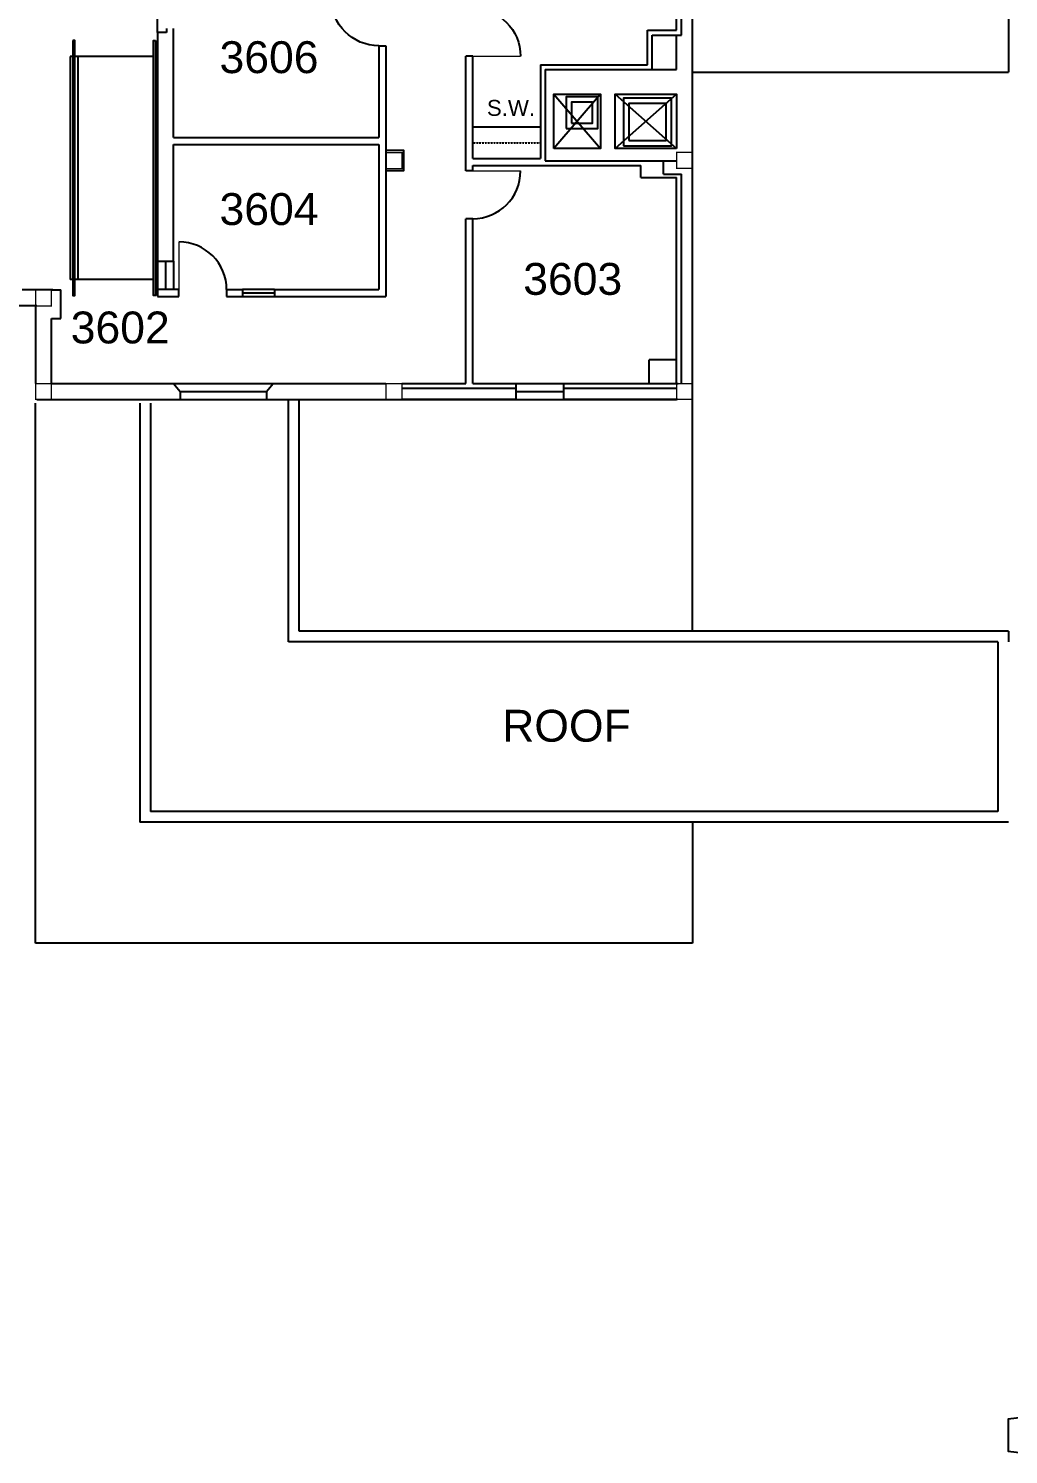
# Model space of a CAD drawing. Extents: x -3175 to 3292, y 161 to 2891.
# Drawn here: x -470 to 268, y 452 to 1526 of the extents above; entities that cross this region are included whole.
import ezdxf
from ezdxf.enums import TextEntityAlignment as Align

# ---------------------------------------------------------------- set-up
doc = ezdxf.new("R2010")
doc.units = 0
doc.header["$MEASUREMENT"] = 0
doc.linetypes.add('HIDDEN2', pattern=[0.1875, 0.125, -0.0625])
doc.layers.get('0').update_dxf_attribs({"linetype": 'CONTINUOUS'})
for name, color, linetype in [('A-ANNO-ROOM', 4, 'CONTINUOUS'), ('A-ANNO-TEXT', 4, 'CONTINUOUS'), ('A-COLS', 5, 'CONTINUOUS'), ('A-DOOR', 2, 'CONTINUOUS'), ('A-FLOR-CASE', 3, 'CONTINUOUS'), ('A-FLOR-CASE-UPPR', 3, 'HIDDEN2'), ('A-FLOR-RAMP', 2, 'CONTINUOUS'), ('A-FLOR-STRS', 2, 'CONTINUOUS'), ('A-GLAZ', 2, 'CONTINUOUS'), ('A-GLAZ-SILL', 1, 'CONTINUOUS'), ('A-ROOF-LEVL-FINE', 1, 'CONTINUOUS'), ('A-ROOF-LEVL-MED', 3, 'CONTINUOUS'), ('A-ROOF-LEVL-THICK', 5, 'CONTINUOUS'), ('A-WALL-FULL', 6, 'CONTINUOUS')]:
    doc.layers.add(name, color=color, linetype=linetype)
doc.styles.add('ARIAL', font='arial.ttf')

# ---------------------------------------------------------------- blocks, each defined once
blk = doc.blocks.new('0242-base-3fl$0$DOOR-N-3-0')
at = {"const_width": 1}
blk.add_lwpolyline([(0, 0), (0, -36)], dxfattribs=at)
blk.add_arc((0, 0), 36, 180, 270)

msp = doc.modelspace()

# ---------------------------------------------------------------- linework, layer by layer
at = {"layer": 'A-COLS', "const_width": 1}
for points in [[(-188.5, 1420.9), (-188.5, 1432.9), (-200.5, 1432.9), (-200.5, 1420.9)], [(30.5, 1421.1), (30.5, 1433.1), (18.5, 1433.1), (18.5, 1421.1)], [(-452.5, 1317.5), (-452.5, 1329.5), (-464.5, 1329.5), (-464.5, 1317.5)], [(-452.5, 1247), (-452.5, 1259), (-464.5, 1259), (-464.5, 1247)], [(-188.5, 1247), (-188.5, 1259), (-200.5, 1259), (-200.5, 1247)], [(30.5, 1247), (30.5, 1259), (18.5, 1259), (18.5, 1247)]]:
    msp.add_lwpolyline(points, close=True, dxfattribs=at)
at = {"layer": 'A-FLOR-CASE'}
msp.add_line((-135.1, 1452.4), (-84.1, 1452.4), dxfattribs=at)
at = {"layer": 'A-FLOR-CASE-UPPR'}
msp.add_line((-135.1, 1440.4), (-84.1, 1440.4), dxfattribs=at)
at = {"layer": 'A-FLOR-RAMP'}
for p, q in [((-438.5, 1505.4), (-438.5, 1337.4)), ((-436.3, 1505.4), (-438.5, 1505.4)), ((-375.5, 1505.4), (-434.8, 1505.4)), ((-432.5, 1505.4), (-432.5, 1337.4)), ((-372.5, 1505.4), (-374, 1505.4)), ((-372.5, 1505.4), (-372.5, 1330.1)), ((-436.3, 1337.4), (-438.5, 1337.4)), ((-375.5, 1337.4), (-434.8, 1337.4)), ((-372.5, 1337.4), (-374, 1337.4))]:
    msp.add_line(p, q, dxfattribs=at)
for points in [[(-436.3, 1517.4), (-436.3, 1325.4), (-434.8, 1325.4), (-434.8, 1517.4)], [(-374, 1517.4), (-374, 1325.4), (-375.5, 1325.4), (-375.5, 1517.4)]]:
    msp.add_lwpolyline(points, close=True, dxfattribs=at)
at = {"layer": 'A-FLOR-STRS'}
msp.add_line((-372.5, 1523.4), (-372.5, 1588.9), dxfattribs=at)
at = {"layer": 'A-GLAZ'}
for p, q in [((-366.5, 1351.1), (-366.5, 1330.1)), ((-284.5, 1327.1), (-308.5, 1327.1)), ((-355.5, 1253), (-290.5, 1253)), ((-102.7, 1253), (-66.7, 1253))]:
    msp.add_line(p, q, dxfattribs=at)
at = {"layer": 'A-GLAZ-SILL'}
for p, q in [((-372.5, 1351.1), (-372.5, 1330.1)), ((-360.6, 1351.1), (-360.6, 1330.1)), ((-284.5, 1329.7), (-308.5, 1329.7)), ((-308.5, 1324.5), (-284.5, 1324.5)), ((-360.5, 1259), (-285.5, 1259)), ((-102.7, 1259), (-66.7, 1259)), ((-355.5, 1247), (-290.5, 1247)), ((-102.7, 1247), (-66.7, 1247))]:
    msp.add_line(p, q, dxfattribs=at)
at = {"layer": 'A-ROOF-LEVL-FINE'}
for p, q in [((268.5, 1653.6), (268.5, 1493.5)), ((30.5, 1493.5), (268.5, 1493.5)), ((30.5, 1072.5), (30.5, 1247)), ((-464.5, 837.5), (-464.5, 1244.1)), ((30.5, 928.5), (30.5, 837.5)), ((30.5, 837.5), (-464.5, 837.5))]:
    msp.add_line(p, q, dxfattribs=at)
at = {"layer": 'A-ROOF-LEVL-MED'}
for p, q in [((-274, 1064.5), (-274, 1247)), ((-378, 1244.1), (-378, 936.5)), ((260.5, 1064.5), (-274, 1064.5)), ((260.5, 1064.5), (260.5, 936.5)), ((260.5, 936.5), (-378, 936.5))]:
    msp.add_line(p, q, dxfattribs=at)
at = {"layer": 'A-ROOF-LEVL-THICK'}
for p, q in [((-266, 1072.5), (-266, 1247)), ((-386, 1244.1), (-386, 928.5)), ((268.5, 1072.5), (-266, 1072.5)), ((268.5, 1072.5), (268.5, 1064.5)), ((268.5, 928.5), (-386, 928.5))]:
    msp.add_line(p, q, dxfattribs=at)
msp.add_lwpolyline([(289.3, 481.5), (268.3, 478.9), (268.3, 454.9), (289.3, 452.3)], dxfattribs=at)
at = {"layer": 'A-WALL-FULL'}
for p, q in [((18.5, 1525.1), (18.5, 1541.5)), ((22.1, 1521.5), (22.1, 1541.5)), ((30.5, 1247.8), (30.5, 1541.5)), ((-365.9, 1526.4), (-365.9, 1523.4)), ((-360.6, 1444.3), (-360.6, 1526.4)), ((-372.5, 1523.4), (-372.5, 1351.1)), ((-365.9, 1523.4), (-372.5, 1523.4)), ((-3.5, 1499.1), (-3.5, 1525.1)), ((-3.5, 1525.1), (18.5, 1525.1)), ((0.1, 1495.5), (0.1, 1521.5)), ((0.1, 1521.5), (22.1, 1521.5)), ((18.5, 1495.5), (18.5, 1521.5)), ((-205.8, 1513.4), (-205.8, 1444.3)), ((-205.8, 1513.4), (-200.5, 1513.4)), ((-200.5, 1513.4), (-200.5, 1324.5)), ((-140.4, 1419.1), (-140.4, 1505.5)), ((-135.1, 1505.5), (-140.4, 1505.5)), ((-135.1, 1428.4), (-135.1, 1505.5)), ((-84.1, 1499.1), (-84.1, 1428.4)), ((-84.1, 1499.1), (-3.5, 1499.1)), ((-80.5, 1495.5), (18.5, 1495.5)), ((-80.5, 1495.5), (-80.5, 1426.7)), ((-38.8, 1477), (-74, 1436)), ((-74, 1477), (-38.8, 1436)), ((-27.8, 1477), (18.5, 1436)), ((18.5, 1477), (-27.8, 1436)), ((-360.6, 1444.3), (-205.8, 1444.3)), ((-360.6, 1439), (-205.8, 1439)), ((-360.6, 1351.1), (-360.6, 1439)), ((-205.8, 1439), (-205.8, 1329.7)), ((-135, 1419.1), (-140.4, 1419.1)), ((-135, 1428.4), (-84.1, 1428.4)), ((-135, 1423.1), (-8.5, 1423.1)), ((-135, 1419.1), (-135, 1423.1)), ((-80.5, 1426.7), (18.5, 1426.7)), ((-8.5, 1414.1), (-8.5, 1423.1)), ((8.5, 1416.7), (8.5, 1426.7)), ((-8.5, 1414.1), (18.5, 1414.1)), ((8.5, 1416.7), (22.1, 1416.7)), ((18.5, 1259), (18.5, 1414.1)), ((22.1, 1259), (22.1, 1416.7)), ((-140.4, 1259), (-140.4, 1383.1)), ((-135.1, 1383.1), (-140.4, 1383.1)), ((-135.1, 1259), (-135.1, 1383.1)), ((-372.5, 1351.1), (-360.6, 1351.1)), ((-451.5, 1329.5), (-474.5, 1329.5)), ((-452.5, 1329.5), (-445.5, 1329.5)), ((-445.5, 1308), (-445.5, 1329.5)), ((-372.5, 1330.1), (-360.6, 1330.1)), ((-372.5, 1330.1), (-372.5, 1324.5)), ((-372.5, 1324.5), (-356.5, 1324.5)), ((-360.6, 1329.7), (-360.6, 1330.1)), ((-356.5, 1329.7), (-360.6, 1329.7)), ((-356.5, 1324.5), (-356.5, 1329.7)), ((-320.5, 1329.7), (-308.5, 1329.7)), ((-320.5, 1329.7), (-320.5, 1324.5)), ((-320.5, 1324.5), (-308.5, 1324.5)), ((-308.5, 1329.7), (-308.5, 1324.5)), ((-284.5, 1329.7), (-205.8, 1329.7)), ((-284.5, 1329.7), (-284.5, 1324.5)), ((-284.5, 1324.5), (-200.5, 1324.5)), ((-463.5, 1317.5), (-479.5, 1317.5)), ((-464.5, 1317.5), (-464.5, 1259)), ((-452.5, 1308), (-445.5, 1308)), ((-452.5, 1259), (-452.5, 1308)), ((-2.2, 1259), (-2.2, 1276.8)), ((18.5, 1276.8), (-2.2, 1276.8)), ((-452.5, 1259), (-360.5, 1259)), ((-360.5, 1259), (-355.5, 1253)), ((-290.5, 1253), (-285.5, 1259)), ((-285.5, 1259), (-200.5, 1259)), ((-188.5, 1259), (-140.4, 1259)), ((-135.1, 1259), (-102.7, 1259)), ((-102.7, 1259), (-102.7, 1255.4)), ((-66.7, 1259), (19.7, 1259)), ((-66.7, 1259), (-66.7, 1255.4)), ((-463.5, 1247), (-355.5, 1247)), ((-355.5, 1253), (-355.5, 1247)), ((-290.5, 1253), (-290.5, 1247)), ((-290.5, 1247), (-102.7, 1247)), ((-270.7, 1247), (-102.7, 1247)), ((-188.5, 1255.4), (-102.7, 1255.4)), ((-102.7, 1247), (-188.5, 1247)), ((-102.7, 1255.4), (-102.7, 1247)), ((-66.7, 1255.4), (-66.7, 1247)), ((-66.7, 1255.4), (18.5, 1255.4)), ((19.2, 1247), (-66.7, 1247)), ((-66.7, 1247), (18.5, 1247)), ((-66.7, 1247), (18.5, 1247))]:
    msp.add_line(p, q, dxfattribs=at)
for points in [[(-74, 1436), (-74, 1477), (-38.8, 1477), (-38.8, 1436)], [(-64.8, 1451), (-40.8, 1451), (-40.8, 1475), (-64.8, 1475)], [(18.5, 1436), (-27.8, 1436), (-27.8, 1477), (18.5, 1477)], [(-21.5, 1438), (14.5, 1438), (14.5, 1474), (-21.5, 1474)], [(-60.8, 1455), (-44.8, 1455), (-44.8, 1471), (-60.8, 1471)], [(-17.5, 1442), (10.5, 1442), (10.5, 1470), (-17.5, 1470)]]:
    msp.add_lwpolyline(points, close=True, dxfattribs=at)
msp.add_lwpolyline([(-200.5, 1419.4), (-187, 1419.4), (-187, 1434.4), (-200.5, 1434.4)], dxfattribs=at)

# ---------------------------------------------------------------- block references
at = {"layer": 'A-DOOR', "xscale": -1}
for p, rotation in [((-205.8, 1549.4), 270), ((-135.1, 1505.5), 90)]:
    msp.add_blockref('0242-base-3fl$0$DOOR-N-3-0', p, dxfattribs=dict(at, rotation=rotation))
at = {"layer": 'A-DOOR'}
for p, rotation in [((-135.1, 1419.1), 90), ((-356.5, 1329.7), 179.9999999999999)]:
    msp.add_blockref('0242-base-3fl$0$DOOR-N-3-0', p, dxfattribs=dict(at, rotation=rotation))

# ---------------------------------------------------------------- texts
at = {"layer": 'A-ANNO-ROOM', "style": 'ARIAL'}
for s, p in [('3606', (-288.6, 1492.8)), ('3604', (-288.6, 1378.4)), ('3603', (-59.8, 1325.8)), ('3602', (-400.7, 1289.2))]:
    msp.add_text(s, height=24, dxfattribs=at).set_placement(p, align=Align.CENTER)
at = {"layer": 'A-ANNO-TEXT', "style": 'ARIAL'}
for s, height, p in [('S.W.', 12, (-106.3, 1460.6)), ('ROOF', 24, (-64.5, 989.2))]:
    msp.add_text(s, height=height, dxfattribs=at).set_placement(p, align=Align.CENTER)

doc.saveas('drawing.dxf')
